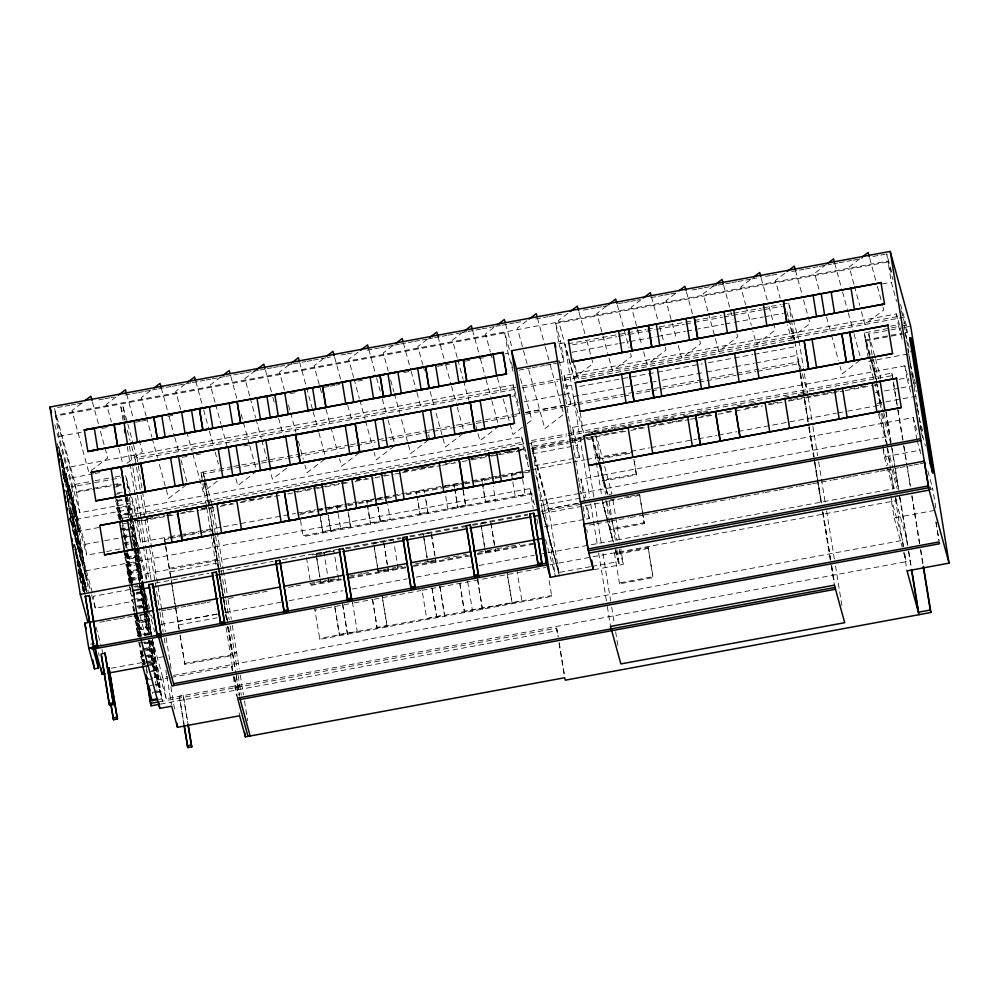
<?xml version="1.0" encoding="UTF-8"?>
<svg xmlns="http://www.w3.org/2000/svg" width="999" height="999" viewBox="0 0 999 999"><rect width="100%" height="100%" fill="white"/><g stroke="black" fill="none" stroke-linecap="round" stroke-linejoin="round"><path stroke-width="0.75" stroke-dasharray="5 3.75" d="M81.406 403.396L71.953 410.614L88.849 472.427L107.755 457.992L100.112 430.02M115.996 396.99L106.543 404.208L111.376 421.865M150.587 390.584L141.134 397.802L146.066 415.809M185.177 384.178L175.724 391.396L180.657 409.403M220.954 376.86L210.314 384.99L215.247 402.997M126.985 463.311L142.345 451.585L138.724 438.336M255.544 370.454L244.905 378.584L249.837 396.591M288.948 364.96L279.495 372.177L284.428 390.184M323.539 358.541L314.086 365.771L322.29 395.779M358.129 352.135L348.676 359.365L353.609 377.372M186.338 484.827L168.619 498.364L157.954 459.34M392.719 345.729L383.266 352.959L388.199 370.966M217.382 481.118L203.209 491.958L192.545 452.934M427.31 339.323L417.857 346.553L422.789 364.56M463.086 332.018L452.447 340.135L457.38 358.154M286.563 468.306L272.39 479.133L269.93 470.129M493.718 327.622L485.452 333.941L490.372 351.948M324.7 459.19L306.98 472.727L304.932 465.234M526.773 320.866L517.332 328.084L523.076 349.113M359.29 452.784L341.571 466.321L339.523 458.816M393.881 446.378L376.161 459.915L374.113 452.41M567.894 313.324L558.441 320.542L574.138 377.984L593.044 363.549L586.6 339.985M428.471 439.972L410.751 453.509L400.087 414.485M606.268 306.281L596.815 313.499L607.679 353.271M463.061 433.566L445.342 447.102L434.677 408.079M640.859 299.875L631.405 307.093L641.87 345.392M675.449 293.469L665.996 300.687L676.46 338.986M522.377 427.272L512.924 434.49L502.26 395.467M527.097 423.663L531.83 420.055L519.53 375.025M713.773 285.726L703.146 293.856L707.966 311.526M750.249 279.708L740.808 286.925L745.629 304.595M784.839 273.301L775.399 280.519L780.219 298.189M826.423 264.31L814.61 273.339L819.942 292.844M859.839 258.803L849.2 266.933L854.033 284.603M859.814 360.352L842.095 373.888L840.034 366.383M57.48 407.542L63.611 406.406M65.135 406.118L69.743 405.269M71.266 404.982L75.874 404.133M77.398 403.846L83.529 402.709M98.864 399.875L103.459 399.026M104.995 398.738L109.59 397.889M111.126 397.602L114.198 397.028M124.925 395.042L131.056 393.906M132.592 393.631L137.188 392.769M138.724 392.495L143.319 391.633M144.855 391.358L150.986 390.222M152.51 389.935L157.118 389.086M158.641 388.798L164.773 387.662M166.309 387.375L170.904 386.526M172.44 386.238L177.035 385.389M178.571 385.102L184.703 383.978M186.239 383.691L190.834 382.842M192.37 382.555L198.501 381.418M200.037 381.131L204.633 380.282M206.169 379.995L210.764 379.145M212.3 378.858L218.431 377.722M219.955 377.447L224.563 376.586M226.086 376.311L232.23 375.174M233.754 374.887L238.361 374.038M239.885 373.751L244.493 372.902M246.016 372.615L252.148 371.478M253.684 371.191L258.279 370.342M259.815 370.067L265.946 368.931M267.482 368.643L272.078 367.794M273.614 367.507L278.209 366.658M279.745 366.371L285.876 365.234M287.412 364.947L292.008 364.098M293.544 363.811L305.806 361.538M307.33 361.263L311.938 360.414M313.461 360.127L319.593 358.991M321.129 358.703L325.724 357.854M327.26 357.567L330.332 357.005M341.059 355.02L345.654 354.158M347.19 353.883L353.321 352.747M367.12 350.187L373.251 349.051M374.787 348.763L379.383 347.914M380.919 347.627L387.05 346.491M388.574 346.216L393.181 345.367M394.705 345.08L399.313 344.23M400.836 343.943L406.968 342.807M408.504 342.52L413.099 341.67M414.635 341.383L420.766 340.247M422.302 339.972L426.898 339.111M428.434 338.836L433.029 337.974M434.565 337.699L440.696 336.563M442.232 336.276L446.828 335.427M448.364 335.14L454.495 334.003M456.019 333.716L460.626 332.867M462.15 332.58L466.758 331.73M468.281 331.443L474.413 330.319M475.949 330.032L480.544 329.183M482.08 328.896L488.211 327.759M489.747 327.472L494.343 326.623M495.879 326.336L500.474 325.487M502.01 325.199L508.141 324.063M509.677 323.788L514.273 322.927M515.809 322.652L521.94 321.516M535.739 318.956L541.87 317.819M543.394 317.532L548.001 316.683M549.525 316.396L555.656 315.272M557.192 314.985L561.788 314.136M583.254 310.152L589.385 309.016M590.921 308.741L595.516 307.879M597.052 307.605L601.648 306.743M603.184 306.468L609.315 305.332M618.506 303.621L623.101 302.772M624.637 302.485L629.233 301.636M630.769 301.361L635.364 300.499M636.9 300.224L639.972 299.65M650.699 297.665L656.83 296.528M658.366 296.241L662.961 295.392M664.497 295.105L669.093 294.255M670.629 293.968L676.76 292.832M692.082 289.997L696.69 289.148M698.214 288.861L702.821 288.012M704.345 287.724L710.476 286.588M712.012 286.313L716.608 285.452M718.144 285.177L724.275 284.041M725.811 283.753L730.406 282.904M731.942 282.617L736.538 281.768M738.074 281.481L744.205 280.344M745.741 280.057L750.336 279.208M751.872 278.921L759.527 277.51M765.659 276.373L770.266 275.524M771.79 275.237L777.921 274.101M791.72 271.541L797.851 270.404M799.387 270.13L803.983 269.268M805.519 268.993L811.65 267.857M813.186 267.57L817.781 266.721M819.317 266.433L831.58 264.161M833.116 263.873L837.711 263.024M839.247 262.737L845.379 261.613M846.902 261.326L851.51 260.477M853.034 260.19L862.237 258.479M872.964 256.493L879.095 255.357M880.631 255.082L885.226 254.221M91.671 488.636L76.399 491.458L75.25 484.378L54.408 408.104L55.557 415.184L887.911 261.026L892.919 279.708M509.29 349.4L504.782 332.892L55.707 416.071L59.003 436.426L79.845 512.699L130.232 503.371L133.891 516.77M559.428 362.662L563.923 361.838L559.003 343.818L555.706 323.464L888.049 261.913L891.345 282.267L896.615 301.548M123.064 420.542L120.829 406.743L122.977 406.343L127.397 422.502M557.629 342.033L560.626 341.471L563.923 361.838M59.003 436.426L81.993 432.167M101.91 428.484L106.506 427.622M135.627 422.227L140.235 421.378M141.758 421.103L146.366 420.242M167.82 416.271L173.951 415.134M290.434 393.556L295.03 392.707M324.151 387.312L328.746 386.463M330.282 386.176L334.877 385.327M336.413 385.04L339.485 384.478M357.867 381.069L362.475 380.219M403.858 372.552L409.99 371.416M437.574 366.308L443.706 365.172M445.242 364.885L449.837 364.036M465.159 361.201L469.755 360.352M478.958 358.641L483.553 357.792M505.007 353.821L508.079 353.246L512.999 371.266M559.003 343.818L566.658 342.395M882.154 283.966L891.345 282.267M60.19 456.543L59.74 450.574L62.225 459.577L66.995 486.126L61.701 459.677M64.798 481.793L63.561 477.297L64.548 477.11L65.797 481.618L64.798 481.793L59.74 450.574L58.754 450.761L74.8 509.527L75.799 509.34L79.358 531.381L78.372 531.555L62.313 472.789L63.312 472.614L64.036 477.21M518.993 370.154L524.987 369.043M526.485 368.768L530.968 367.932M532.467 367.657L538.461 366.546M539.959 366.271L544.455 365.434M545.953 365.159L551.947 364.048M553.446 363.773L557.929 362.937M59.99 455.257L60.989 455.082L65.772 481.618M61.226 459.765L62.225 459.577M62.937 464.173L69.505 498.901L70.504 498.726L66.933 476.685L65.934 473.089L64.947 473.264L69.505 498.901M518.131 402.922L513.199 384.915L64.123 468.081L84.965 544.355L86.726 555.182L105.045 551.785M525.874 412.637L570.804 404.32L565.884 386.301L564.135 375.474L896.478 313.923L901.747 333.204M515.859 387.25L136.938 457.442L165.347 631.643M521.99 386.113L899.375 316.221M131.668 446.416L135.277 459.64L516.346 389.061M522.477 387.924L557.767 381.381M563.898 380.244L902.934 317.457L903.933 323.614M65.934 476.873L66.933 476.685M93.469 473.801L65.884 478.908L86.726 555.182M95.005 473.514L99.6 472.664M182.367 457.342L186.963 456.481M196.154 454.782L200.762 453.933M243.669 445.979L248.264 445.129M511.888 396.303L514.96 395.729L519.88 413.748L519.005 408.341M565.884 386.301L573.538 384.89M890.571 326.161L898.226 324.75L902.684 341.071M876.935 382.317L865.371 340.01L864.222 332.929L900.224 326.261M901.722 325.986L906.218 325.15L907.367 332.23L902.871 333.067M872.065 354.845L868.68 333.991L903.183 327.61M904.682 327.322L910.676 326.211M75.25 484.378L93.581 480.981M95.105 480.706L113.424 477.31M114.96 477.023L122.59 475.611M75.449 516.733L69.331 485.701L74.463 516.908L75.449 516.733L71.891 494.692L70.642 490.184L69.655 490.372L74.463 516.908M524.113 401.81L563.061 394.605M564.56 394.318L569.055 393.494L570.804 404.32M54.795 424.787L71.778 486.913L121.129 477.772M865.371 340.01L901.36 333.341M868.343 358.341L865.509 340.896L904.507 333.666M93.194 488.349L111.526 484.952M113.049 484.665L120.679 483.254M65.872 494.143L66.858 493.956L72.19 526.873L67.27 495.454M55.557 415.184L76.548 492.345L94.868 488.948M96.391 488.661L114.723 485.277M116.246 484.99L123.876 483.578M116.234 485.976L121.89 484.927M68.519 495.304L69.505 495.117L70.504 498.726M70.892 494.88L71.891 494.692M113.536 487.387L122.04 485.814M206.468 506.243L200.999 472.477L232.292 466.683M233.828 466.396L239.972 465.259M241.508 464.972L259.915 461.563M261.451 461.276L299.812 454.183M301.336 453.896L348.901 445.079M350.437 444.805L359.64 443.094M361.176 442.807L387.262 437.974M388.798 437.699L427.16 430.594M428.696 430.307L434.827 429.17M436.363 428.883L454.77 425.474M456.306 425.187L470.117 422.627M476.261 421.491L483.928 420.079M485.464 419.792L513.074 414.672M514.61 414.398L519.218 413.536M525.349 412.4L704.869 379.158M711.013 378.022L798.463 361.813L800.199 371.291M68.094 498.464L82.18 551.91L86.763 580.232L71.691 526.972M266.546 462.225L203.634 473.876L204.882 481.555M268.082 461.95L286.488 458.541M288.024 458.254L375.487 442.058M381.618 440.921L423.052 433.241M424.575 432.954L481.356 422.44M482.879 422.165L510.501 417.045M512.037 416.758L519.705 415.334M525.849 414.198L562.674 407.38M564.21 407.105L576.485 404.82M578.009 404.545L622.514 396.303M624.038 396.016L630.182 394.88M636.313 393.743L650.124 391.183M651.66 390.896L697.689 382.38M699.225 382.093L705.369 380.956M706.892 380.669L736.051 375.274M737.587 374.987L755.993 371.578M757.529 371.291L798.963 363.624M117.37 493.056L123.039 492.007M114.685 494.468L123.189 492.894M73.576 505.019L74.563 504.832L75.799 509.34M72.403 507.829L74.138 512.237L73.227 512.412M138.611 546.94L125.749 499.712L115.834 501.548L115.684 500.661L125.612 498.826M907.804 354.021L868.805 361.251L873.988 380.219M82.28 561.913L77.697 533.591L76.698 533.766L81.294 562.087L82.28 561.913L81.294 558.304L80.307 558.491L74.251 520.979L71.791 511.975L70.792 512.15L75.387 540.484L76.374 540.297L78.834 549.3L73.014 516.471L72.028 516.658L76.611 544.979L77.61 544.792M74.138 512.237L69.331 485.701M119.755 518.781L116.833 507.742L126.748 505.906L136.813 543.056L133.978 543.581M116.983 508.628L126.898 506.793M525.711 451.848L521.615 436.838L72.54 520.017L92.557 593.294M576.411 457.979L579.408 457.417L574.487 439.41L572.539 427.397L904.882 365.846L908.94 380.681M128.047 513.873L118.119 515.709L117.982 514.822L127.897 512.986L137.163 547.24M120.667 519.13L120.167 516.058L132.08 513.848L133.067 519.992M903.009 440.172L891.882 373.127L879.982 375.324L880.481 378.409M131.743 497.377L136.226 513.748L523.826 441.97M531.48 440.547L566.72 434.016M568.244 433.741L876.185 376.698L876.647 379.533M523.726 443.881L120.842 518.493L120.167 516.058M531.381 442.457L566.608 435.926M568.144 435.651L892.544 375.562M77.135 527.06L78.134 526.873L79.358 531.381M75.712 530.169L76.711 529.982L77.697 533.591M99.001 527.472L74.475 532.017L91.234 593.331M134.253 520.941L138.849 520.092M148.052 518.394L152.647 517.532M201.698 508.454L206.293 507.604M249.201 499.65L253.808 498.801M356.493 479.782L361.089 478.933M404.008 470.979L408.603 470.129M417.807 468.431L422.402 467.569M423.938 467.295L428.534 466.446M471.453 458.491L476.048 457.642M485.239 455.931L489.835 455.082M505.169 452.247L509.765 451.398M520.491 449.413L523.563 448.838L528.483 466.858L527.747 462.35M574.487 439.41L582.142 437.987M899.175 379.27L906.83 377.847L911.7 395.654M137.363 520.829L164.947 515.721M166.471 515.447L171.066 514.585M181.793 512.599L184.865 512.037M186.388 511.75L192.52 510.614M201.711 508.916L212.437 506.93M221.628 505.232L232.355 503.246M241.546 501.535L272.19 495.866M293.631 491.895L305.894 489.622M307.417 489.335L312.013 488.486M313.549 488.199L319.68 487.062M321.203 486.788L339.598 483.379M341.121 483.091L347.252 481.955M356.443 480.257L367.17 478.271M380.956 475.711L387.088 474.587M403.933 471.466L434.577 465.784M445.304 463.798L454.495 462.1M468.281 459.54L486.663 456.143M488.199 455.856L494.33 454.72M495.854 454.433L508.116 452.16M509.652 451.885L515.771 450.749M517.307 450.462L524.962 449.051M532.629 447.627L567.869 441.096M569.393 440.821L581.655 438.549M583.179 438.261L589.31 437.125M590.846 436.838L603.096 434.577M604.632 434.29L609.228 433.441M610.764 433.154L623.014 430.881M633.741 428.896L636.8 428.334M638.336 428.047L642.931 427.197M653.658 425.212L656.718 424.637M658.254 424.363L670.504 422.09M672.04 421.803L676.635 420.954M678.171 420.666L684.303 419.53M701.148 416.408L704.208 415.846M705.744 415.559L710.339 414.71M725.661 411.875L731.792 410.739M745.579 408.179L757.829 405.919M768.556 403.933L771.615 403.359M773.151 403.072L777.746 402.222M788.473 400.237L791.533 399.675M793.069 399.388L805.331 397.115M806.855 396.84L811.45 395.979M812.986 395.704L825.236 393.431M826.772 393.144L839.035 390.871M849.749 388.886L858.94 387.187M860.476 386.9L866.608 385.764M123.451 523.651L129.121 522.602M130.12 491.421L125.649 475.049L126.786 482.13L137.512 521.715L178.871 514.06M180.407 513.773L198.789 510.364M200.324 510.089L214.111 507.529M220.242 506.393L234.028 503.846M240.16 502.709L281.518 495.042M287.65 493.906L295.304 492.495M296.84 492.207L315.222 488.798M316.758 488.523L348.926 482.567M355.057 481.431L373.439 478.022M374.975 477.734L382.629 476.323M384.165 476.036L393.356 474.338M394.892 474.05L401.011 472.914M402.547 472.627L440.846 465.534M442.382 465.247L460.764 461.85M462.3 461.563L469.955 460.139M471.491 459.865L489.872 456.456M491.408 456.168L497.539 455.032M499.063 454.757L525.112 449.925M531.243 448.801L571.066 441.421M572.602 441.133L584.865 438.861M586.388 438.586L629.283 430.631M630.819 430.357L649.2 426.948M650.736 426.66L689.035 419.568M690.571 419.28L696.69 418.144M698.226 417.869L716.608 414.46M718.144 414.173L762.574 405.944M768.706 404.807L782.492 402.26M788.611 401.123L843.768 390.909M845.304 390.621L872.876 385.514M874.412 385.239L877.472 384.665L880.768 405.02L845.529 411.551M203.858 482.954L211.638 511.413L213.786 511.013L223.164 568.968M120.28 528.983L125.949 527.934M120.417 529.87L127.497 528.558M532.529 453.733L577.459 445.417L579.408 457.417M130.12 528.796L124.45 529.845L124.6 530.731L130.257 529.682M131.543 528.533L134.365 528.009M131.681 529.42L134.515 528.896L131.743 518.743M875.436 392.632L878.433 392.07M884.44 390.959L899.437 388.186M900.936 387.912L912.936 385.689M124.251 535.539L127.085 535.014M121.566 536.95L127.235 535.901M84.965 544.355L103.297 540.971M104.82 540.684L123.139 537.287M124.675 537.012L130.782 535.876M132.305 535.589L135.352 535.027L137.113 545.854L146.466 580.094M132.68 535.614L135.514 535.089L125.549 498.439M122.427 525.324L125.737 537.812L131.406 536.763M132.83 536.5L135.664 535.976M75.474 552.135L74.962 549.013L75.961 548.863L80.682 578.071L79.683 578.221L83.242 591.221M534.477 465.746L574.912 458.254M125.399 542.619L128.234 542.095M877.184 403.459L916.183 396.228M85.077 594.13L84.128 590.646L83.129 590.834L76.935 552.435L75.936 552.622L80.669 581.83L81.668 581.643L78.958 573.663L84.128 592.569M125.549 543.506L128.384 542.981M67.507 500.149L82.18 551.91M133.829 542.694L136.663 542.17M134.303 518.256L140.809 542.07L168.381 536.962M169.917 536.688L179.108 534.977M180.644 534.702L295.542 513.411M297.078 513.136L315.459 509.727M316.995 509.44L323.114 508.304M324.65 508.029L343.032 504.62M344.568 504.333L382.867 497.24M384.403 496.965L470.192 481.068M471.728 480.781L490.109 477.385M491.645 477.097L497.764 475.961M499.3 475.674L529.945 470.005M531.468 469.717L571.303 462.337M572.839 462.062L585.089 459.79M586.625 459.503L629.52 451.56M631.056 451.273L649.437 447.864M650.973 447.589L696.927 439.073M698.463 438.786L716.845 435.389M718.381 435.102L736.763 431.693M738.298 431.418L836.338 413.249M837.874 412.974L844.005 411.838M123.714 533.291L126.885 544.892L132.555 543.843M319.068 509.59L323.027 508.853M326.998 508.116L344.006 504.97M367.157 503.708L366.683 500.774L373.763 499.45M376.598 498.926L386.526 497.09M416.758 494.517L416.283 491.583L424.225 490.109L424.575 491.408M444.068 486.438L460.601 483.379M482.242 482.392L481.768 479.458L490.272 477.884M522.639 479.445L525.124 494.542L515.209 496.378L511.525 473.938L521.441 472.102M179.133 629.595L164.41 538.648L182.268 535.339M183.754 535.064L201.611 531.755M203.097 531.48L212.025 529.832L218.019 566.171M300.786 513.386L318.331 510.139M319.792 509.865L322.727 509.328M328.521 508.254L346.191 504.982M347.714 504.695L356.868 503.009M358.391 502.722L395.716 495.804M397.227 495.529L400.262 494.967M406.318 493.843L463.174 483.316M464.697 483.029L493.469 477.709M494.98 477.422L501.036 476.298M502.547 476.024L529.882 470.954M599.537 461.088L599.063 458.141L632.667 451.923M164.41 538.648L164.66 539.547L169.118 538.723M170.604 538.449L179.533 536.8M181.019 536.525L198.876 533.216M200.374 532.942L212.275 530.731M299.575 514.56L315.659 511.588M317.12 511.313L324.712 509.902M327.36 509.415L346.428 505.881M347.964 505.606L357.118 503.908M358.641 503.621L376.96 500.224M378.371 499.962L392.932 497.265M406.568 494.742L441.396 488.299M444.418 487.737L463.424 484.215M464.935 483.928L474.026 482.255M475.536 481.968L493.706 478.608M495.229 478.321L501.286 477.197M502.797 476.923L520.379 473.663M524.575 472.889L530.132 471.865M629.857 453.384L599.313 459.041L599.063 458.141M106.568 551.51L124.9 548.114M134.053 546.416L137.113 545.854M78.397 561.625L79.396 561.438L80.345 564.922L84.828 592.594M80.345 564.922L79.358 565.109L83.591 591.246M143.257 586.813L134.927 556.356L125 558.191L124.863 557.305L134.778 555.469L141.521 580.132M127.847 553.821L129.033 558.166L138.961 556.331L129.046 520.067M126.798 550.349L129.183 559.053L139.098 557.217L136.726 548.513M84.366 593.081L80.919 571.753L529.994 488.573L534.502 505.082M584.378 500.474L580.918 479.145L913.261 417.594L917.731 433.903M130.906 582.679L126.011 564.385L135.926 562.549L140.684 579.957M126.149 565.272L136.076 563.436L140.834 580.844M81.843 574.238L82.842 574.05L87.038 591.308M127.01 553.646L130.182 565.247L140.11 563.411M126.761 553.084L130.332 566.133L140.247 564.298L130.195 527.147M320.254 516.933L322.627 531.618L350.412 526.473L350.761 527.772L348.151 511.613M367.395 505.169L370.254 522.802L390.197 519.53L387.712 504.433M416.995 495.991L419.855 513.611L427.797 512.15L428.146 513.449L425.761 498.751M463.224 490.309L465.846 506.468L465.497 505.169L447.739 508.866L445.129 492.707M482.48 483.866L485.327 501.486L495.254 499.65L495.604 500.949L493.231 486.263M532.067 493.256L302.897 535.701L303.147 536.6L532.317 494.155M636.488 474.862L636.238 473.963L602.634 480.182L602.884 481.081L636.488 474.862L634.103 460.164M130.07 582.504L127.16 571.465L137.075 569.63L140.247 581.231M127.298 572.352L137.213 570.516M125.924 552.909L131.481 573.214L141.396 571.378M84.066 582.367L85.065 582.192L86.551 591.408M169.218 568.331L216.833 559.515M139.023 548.426L145.941 573.738L533.541 501.948M539.66 500.811L579.495 493.431M581.031 493.144L885.901 436.688L887.437 446.153M139.56 581.942L138.362 577.597L128.446 579.432L128.297 578.546L138.224 576.71L140.996 586.863M85.302 586.875L86.289 586.688M169.793 571.878L217.407 563.061M125.337 553.296L132.48 579.408L142.395 577.572L132.879 542.757M125.087 552.734L132.617 580.294L142.545 578.458L134.216 547.989M540.909 505.482L585.839 497.152L580.918 479.145M133.629 586.488L137.874 585.701M139.298 585.439L143.544 584.652M155.345 583.141L208.966 573.214M218.157 571.503L273.314 561.288M282.505 559.59L337.662 549.375M345.317 547.952L400.474 537.737M409.665 536.038L464.81 525.824M472.477 524.4L527.634 514.185M541.421 511.638L579.72 504.545M135.19 587.112L143.694 585.539L134.428 551.286M316.021 553.908L333.991 550.998L309.19 555.594M373.564 543.256L393.406 539.572M423.164 534.065L431.106 532.592M480.706 523.401L485.651 553.034L480.706 523.401L490.634 521.565M346.016 548.776L401.123 538.561M410.264 536.875L465.072 526.723M472.689 525.312L527.497 515.159M610.526 499.775L615.109 498.938M624.275 497.24L628.858 496.391M630.381 496.103L634.964 495.254M636.488 494.967L639.547 494.405L642.444 511.7M130.02 589.497L93.382 596.278L95.317 608.291L131.968 601.498M137.662 588.086L142.245 587.237M316.87 555.119L321.341 554.295M639.797 495.304L606.193 501.535L605.943 500.624L610.776 529.857L644.38 523.626L642.694 513.199M136.413 592.544L140.659 591.758M136.189 593.306L144.693 591.733L141.92 581.58M136.339 594.193L144.843 592.619L143.644 588.274M883.079 449.338L884.29 456.843L920.291 450.174M133.154 599.525L141.658 597.951L144.83 609.552M137.55 599.625L141.808 598.838L144.98 610.439M137.338 600.387L145.842 598.813L142.27 585.764M137.475 601.273L145.979 599.7M544.368 526.81L584.802 519.318M586.301 519.043L589.298 518.493L587.075 504.77M140.959 636.775L132.892 606.868L142.807 605.032L150.886 634.927M137.288 606.967L142.957 605.918M138.486 607.467L146.99 605.894M138.624 608.354L147.128 606.78L140.384 582.117M589.023 525.137L595.154 524.013M596.69 523.726L608.953 521.453M610.476 521.166L628.87 517.757M630.406 517.482L642.669 515.209M644.205 514.922L662.599 511.513M664.123 511.226L676.385 508.966M677.921 508.678L696.315 505.269M697.851 504.982L710.114 502.709M711.65 502.435L730.044 499.025M731.568 498.738L743.83 496.466M745.366 496.191L763.76 492.782M765.296 492.495L777.559 490.222M779.083 489.935L797.477 486.538M799.013 486.251L811.275 483.978M812.811 483.691L831.205 480.282M832.741 480.007L845.004 477.734M846.528 477.447L851.123 476.598M852.659 476.311L864.922 474.038M866.458 473.763L878.72 471.491M880.256 471.203L884.852 470.354M886.388 470.067L898.65 467.794M900.174 467.507L912.437 465.234M913.973 464.96L918.568 464.11M920.104 463.823L923.176 463.249M99.9 622.265L104.495 621.415M106.031 621.128L112.163 619.992M113.699 619.705L118.294 618.856M119.83 618.581L125.961 617.444M127.497 617.157L132.093 616.308M133.629 616.021L138.224 615.172M139.76 614.885L145.891 613.748M161.214 610.913L165.809 610.052M167.345 609.777L171.94 608.928M173.476 608.641L179.608 607.504M181.144 607.217L185.739 606.368M187.275 606.081L193.406 604.944M194.93 604.67L199.538 603.808M201.061 603.533L205.669 602.672M207.193 602.397L210.265 601.823M228.659 598.413L233.254 597.564M242.457 595.866L247.053 595.017M248.589 594.73L253.184 593.881M254.72 593.593L260.851 592.457M262.375 592.17L266.983 591.321M288.436 587.35L294.568 586.213M296.104 585.926L300.699 585.077M309.89 583.366L314.498 582.517M316.021 582.242L328.284 579.969M329.82 579.682L334.415 578.833M349.75 575.986L362.013 573.713M363.549 573.438L371.203 572.015M377.335 570.879L381.943 570.029M383.466 569.742L395.729 567.469M397.265 567.195L404.932 565.771M415.659 563.786L429.458 561.226M430.981 560.938L438.648 559.527M444.78 558.391L461.638 555.269M463.174 554.982L466.246 554.42M478.509 552.147L495.367 549.025M496.903 548.738L509.165 546.465M510.689 546.178L519.892 544.48M139.773 615.434L148.277 613.861L141.933 590.646M329.97 580.494L338.574 579.32L333.878 550.599M374.288 547.727L378.146 571.578L398.102 568.294L393.643 541.071M485.289 551.735L495.217 549.887L495.566 551.186L494.842 546.715M306.456 557.629L310.801 584.465L341.583 578.771M349.101 577.372L405.719 566.883M413.324 565.471L468.131 555.332M477.272 553.633L533.603 543.194M644.38 523.626L644.13 522.727L610.539 528.958L610.776 529.857M341.833 579.67L311.039 585.364L310.801 584.465M349.35 578.271L405.956 567.794M413.574 566.383L469.905 555.943M477.522 554.532L533.853 544.105M149.213 634.59L145.242 620.079L135.327 621.915L135.177 621.028L145.105 619.193L149.063 633.703M137.775 616.096L139.361 621.902L149.276 620.054L140.559 588.136M137.525 615.521L139.498 622.777L149.425 620.941L146.653 610.789M138.449 636.251L136.326 628.109L146.254 626.273L148.626 634.977M136.476 628.995L146.391 627.16M160.477 624.525L217.158 614.023M224.812 612.612L281.506 602.11M289.161 600.686L342.782 590.759M351.973 589.06L407.13 578.846M416.321 577.135L471.478 566.92M479.133 565.509L534.29 555.294M541.945 553.871L546.54 553.021M548.076 552.734L894.305 488.611L888.323 466.72M177.822 621.44L217.994 613.998M150.424 627.135L140.509 628.983L140.647 629.857L150.574 628.021L146.066 611.176M178.396 624.987L217.083 617.819M147.402 633.354L137.475 635.189L137.625 636.076L147.54 634.24L140.397 590.122M90.422 644.093L94.393 643.356M929.719 489.348L932.729 488.798L936.175 510.127L894.18 517.907L891.22 499.625M144.493 635.526L151.573 634.215L145.23 611.013M550.012 564.735L896.253 500.611L895.766 497.614M619.517 583.841L614.547 553.733L648.151 547.514L653.121 577.622L619.517 583.841L619.28 582.941L652.884 576.723L653.121 577.622M325.287 608.254L315.06 610.152L314.81 609.253L319.792 639.36L551.735 596.403L548.738 577.946M326.76 607.979L352.759 603.171M354.27 602.884L372.377 599.537M373.888 599.25L420.691 590.584M422.202 590.309L514.585 573.189M517.42 572.664L545.516 567.469M648.401 548.414L614.797 554.632L614.547 553.733M140.185 642.894L148.689 641.321L158.616 677.684L148.676 679.42L148.539 678.546L152.785 677.759M144.218 642.881L152.722 641.296M144.356 643.756L152.859 642.182M142.607 648.826L149.688 647.514L159.74 684.665L155.494 685.451M142.745 649.712L149.838 648.401M146.778 649.7L153.871 648.376M145.504 650.836L154.008 649.263L151.636 640.559M150.986 655.481L141.059 657.317L140.921 656.43L143.756 655.906M145.167 655.644L150.837 654.595L160.889 691.745L152.385 693.331M147.927 656.78L155.02 655.456L151.049 640.958M148.077 657.654L155.157 656.343L150.799 640.384M163.661 656.63L151.761 658.828L157.105 691.87M111.326 668.231L155.607 660.027L166.184 698.738L906.143 561.688L904.657 552.534M144.892 662.986L142.058 663.511L142.208 664.397L152.123 662.562L162.038 698.825L159.203 699.35M146.316 662.724L151.985 661.675L161.9 697.951M150.487 663.598L156.156 662.537M149.213 664.735L156.306 663.423L149.962 640.209M149.45 665.484L153.371 664.76L147.303 642.507M339.273 634.377L339.635 635.676L334.54 605.182L339.273 634.377L357.242 631.468L352.397 601.873M372.49 599.725L376.973 627.397L386.9 625.561L387.25 626.86L382.167 596.353L386.9 625.561M440.059 587L444.792 616.208L444.43 614.909L426.685 618.606L421.853 589.01M459.79 583.566L464.273 611.226L521.903 600.973L517.057 571.366M184.615 663.448L232.243 654.632L232.492 655.531L184.865 664.347L180.132 635.714M151.636 670.679L157.305 669.617M145.804 665.659L147.527 672.339L157.455 670.504L149.126 640.047M154.208 677.497L158.454 676.698L148.539 640.434M152.148 638.686L162.725 677.397L167.32 676.548M173.451 675.411L902.684 540.347L903.67 546.441M156.656 680.107L168.007 677.996M170.941 677.459L231.606 666.221L232.755 670.441M149.675 685.626L153.933 684.839M155.345 684.577L159.603 683.778M152.248 692.444L156.493 691.658M157.917 691.395L160.752 690.871M183.928 724.762L179.308 696.228L183.279 695.491L187.899 722.826M159.44 701.748L556.605 628.184L558.254 636.625M160.377 704.133L557.28 630.619M567.932 343.781L626.198 333.054M627.734 332.779L646.128 329.383M647.664 329.108L653.796 327.972M659.927 326.848L721.253 315.547M727.384 314.423L731.98 313.574M733.516 313.286L761.113 308.204M762.649 307.929L781.043 304.533M782.579 304.258L788.711 303.122L792.831 318.132M572.402 344.855L616.808 336.675M618.331 336.401L627.522 334.702M629.045 334.428L655.082 329.633M656.618 329.345L684.178 324.275M685.701 323.988L722.452 317.22M723.988 316.933L762.262 309.89M763.798 309.603L782.167 306.218M572.015 352.222L617.944 343.756M619.48 343.481L628.671 341.783M630.194 341.508L656.231 336.713M657.754 336.426L685.326 331.356M686.85 331.069L723.601 324.3M725.137 324.013L732.791 322.602M734.315 322.327L763.411 316.97M764.947 316.683L783.316 313.299M793.019 339.86L578.646 379.345L572.976 358.691M579.795 386.426L656.355 372.327M657.891 372.04L702.297 363.861M708.416 362.737L732.916 358.229M734.452 357.942L752.821 354.558M754.357 354.283L795.691 346.665M656.118 381.318L573.326 396.566L583.216 432.592M662.25 380.194L705.182 372.29M706.705 372.003L734.302 366.92M735.838 366.645L754.233 363.249M755.768 362.974L797.165 355.344L807.055 391.371M527.547 443.906L531.518 443.181L548.101 505.694L559.49 576.023L542.907 513.511L531.518 443.181M591.396 432.192L595.367 431.468M588.236 433.254L592.832 432.405M594.368 432.117L600.499 430.994M602.035 430.706L606.63 429.857M608.166 429.582L612.762 428.733M614.298 428.446L620.429 427.322M621.965 427.035L626.56 426.198M628.096 425.911L631.156 425.349M649.562 421.953L654.158 421.103M655.694 420.829L660.289 419.98M661.825 419.692L667.956 418.569M669.492 418.281L674.088 417.445M683.291 415.746L687.886 414.897M697.09 413.199L701.685 412.362M703.221 412.075L707.816 411.226M736.95 405.856L741.545 405.02M750.749 403.321L755.344 402.472M784.477 397.103L789.073 396.266M798.276 394.568L802.871 393.718M804.407 393.431L807.467 392.869L803.483 368.294M549.175 512.287L531.693 446.303L567.619 439.71M569.118 439.435L582.592 436.963M532.267 449.837L568.194 443.244M569.692 442.969L581.668 440.771M587.662 439.672L592.145 438.848L598.988 464.135M535.839 475.162L544.13 506.418L548.101 505.694M609.303 494.455L611.95 493.968L596.553 435.926M578.533 503.259L548.601 508.753L531.693 446.303M558.691 573.039L542.02 510.027L577.946 503.434M542.594 513.561L609.053 501.298M590.359 566.708L558.916 572.477L542.02 510.027M591.858 566.433L618.806 561.488L615.584 549.587M593.93 569.705L623.339 564.298L620.866 549.013M59.74 450.574L58.754 446.978L60.415 457.255M62.325 469.006L77.635 526.96M793.243 319.643L798.601 339.148M786.85 311.563L794.542 339.585M787.999 318.644L793.668 339.285M573.314 362.824L577.772 379.058M574.762 380.382L564.872 344.355L589.71 497.689M891.62 271.74L886.762 253.946L887.911 261.026M900.549 304.383L906.218 325.15M901.423 310.864L907.979 336.026M905.531 334.19L910.401 351.985M910.264 364.36L913.91 377.709M914.31 379.195L915.534 383.641M911.612 373.701L916.47 391.508M919.08 417.769L922.726 431.118M920.204 426.81L925.474 446.091M869.717 258.379L875.748 280.469M877.359 286.363L882.592 305.507M882.991 306.98L883.803 309.927L864.897 324.363L861.275 311.114M927.859 470.991L932.729 488.798M917.132 440.409L921.59 456.718M868.68 333.991L875.136 357.617M875.461 358.803L880.643 377.772M854.432 286.076L859.664 305.219M873.276 359.278L878.508 378.471M864.222 332.929L871.003 357.729M871.403 359.19L876.185 376.698M865.509 340.896L869.505 355.482M869.892 356.943L876.273 380.294M878.084 392.008L883.316 411.188M883.728 412.674L889.372 433.341M874.387 381.68L880.768 405.02M880.144 404.795L880.956 407.754M882.567 413.661L891.046 444.655M878.72 410.414L885.901 436.688M878.483 413.948L886.45 443.131M887.487 448.064L892.731 467.245M893.131 468.731L897.976 486.438M888.748 457.904L890.359 463.811M891.982 469.717L897.227 488.911M899.237 496.291L900.049 499.238M834.739 263.399L842.12 290.409M842.532 291.908L847.864 311.426M848.276 312.924L853.608 332.442M854.02 333.941L860.988 359.453M882.741 446.291L887.924 465.259M884.29 456.843L886.687 465.596M887.087 467.057L893.456 490.397M895.454 497.689L896.253 500.611M906.518 539.16L895.216 497.827L903.108 546.54M890.721 496.578L902.684 540.347M894.18 517.907L902.159 547.09M903.745 552.922L906.143 561.688M826.51 316.858L831.018 333.366M831.43 334.865L838.398 360.389M795.504 270.504L801.947 294.068M803.546 299.95L809.989 323.526L791.096 337.962L787.474 324.7M761.313 278.384L767.357 300.474M768.955 306.356L775.399 329.932L756.505 344.368L752.884 331.106M746.041 306.069L751.273 325.224M723.651 285.302L732.904 319.18M736.937 333.903L737.737 336.85L718.843 351.286L708.378 312.999M686.5 292.145L692.544 314.235M699.787 340.746L700.586 343.693L681.693 358.129L678.071 344.88M651.51 297.078L657.954 320.642M659.565 326.536L664.797 345.679M665.197 347.153L665.996 350.1L647.102 364.535L643.481 351.286M617.32 304.957L628.995 347.664M630.606 353.559L631.405 356.506L612.512 370.941L608.079 354.745M578.958 312L584.989 334.091M555.706 323.464L560.626 341.471M564.135 375.474L569.055 393.494M572.539 427.397L577.459 445.417M537.462 318.144L544.842 345.179M545.254 346.678L549.762 363.199M550.174 364.697L563.723 414.248L544.817 428.696L528.409 368.631M585.601 504.982L589.298 518.493M523.476 350.612L527.996 367.132M505.581 324.001L512.137 348.014M490.784 353.446L492.007 357.954M497.34 377.46L501.86 393.968M551.735 596.403L551.485 595.491L319.543 638.461L319.792 639.36M472.577 330.207L479.97 357.217M480.369 358.716L485.701 378.234M486.113 379.732L491.446 399.238M491.858 400.749L498.826 426.261L479.932 440.696L475.824 425.686M457.779 359.652L463.111 379.158M463.524 380.669L468.856 400.174M481.768 479.458L482.117 480.756M485.327 501.486L485.689 502.784L482.592 483.691M437.987 336.613L445.379 363.624M445.779 365.122L451.111 384.64M451.523 386.138L456.855 405.656M457.267 407.155L464.235 432.667M423.189 366.059L424.425 370.567M430.169 391.571L434.265 406.581M454.345 485.901L453.983 484.602L454.458 487.537M482.13 607.929L482.492 609.228L477.759 580.019M403.396 343.019L410.789 370.03M411.188 371.528L416.521 391.046M416.933 392.545L421.453 409.053M428.421 434.565L429.645 439.073M472.215 609.765L472.564 611.063L467.482 580.556M464.273 611.226L464.635 612.524L459.902 583.329M390.659 379.97L393.931 391.983M394.343 393.481L399.675 412.987M416.283 491.583L416.645 492.882M419.855 513.611L420.204 514.91L417.832 500.224M368.806 349.425L376.198 376.436M376.598 377.934L380.706 392.944M382.342 398.951L387.674 418.469M388.087 419.967L395.055 445.479M436.501 616.371L436.85 617.669L432.117 588.473M354.008 378.871L359.34 398.389M359.752 399.887L365.085 419.393M365.497 420.891L372.465 446.416M334.628 357.33L340.784 379.845M347.752 405.357L352.272 421.865M388.074 569.742L388.424 571.041L387.699 566.558M366.683 500.774L367.033 502.072M370.254 522.802L370.604 524.1L367.507 505.007M378.146 571.578L378.509 572.877L377.784 568.406M325.986 409.29L330.494 425.799M330.906 427.297L337.874 452.822M376.973 627.397L377.335 628.696L372.602 599.487M299.625 362.237L312.749 410.264M313.162 411.763L318.494 431.281M318.906 432.779L325.874 458.291M337.275 507.579L336.925 506.281L340.846 529.62L340.484 528.321M330.569 530.157L330.919 531.456L328.309 515.297M288.524 405.194L290.16 411.201M290.572 412.699L295.904 432.205M298.364 441.208L303.284 459.228M322.627 531.618L322.989 532.917L320.367 516.758M347.215 632.916L347.565 634.215L342.832 605.007M324.313 553.733L323.963 552.435L327.822 576.286M265.447 370.142L272.427 395.654M272.827 397.165L274.887 404.67M278.571 418.169L283.903 437.687M250.237 398.089L255.569 417.607M255.981 419.105L261.313 438.611M261.726 440.122L267.058 459.627M230.856 376.548L237.013 399.063M241.109 414.073L249.313 444.093M249.725 445.591L256.693 471.103L237.799 485.551L235.339 476.535M215.647 404.495L220.979 424.013M221.391 425.512L227.135 446.528M195.854 381.456L203.247 408.466M203.646 409.977L208.978 429.483M209.39 430.981L214.723 450.499M215.135 451.998L218.419 464.011M205.594 481.068L203.147 472.077L204.133 478.221M206.006 482.567L212.15 505.019M212.55 506.518L213.786 511.013M200.999 472.477L203.446 481.468M186.801 431.918L192.133 451.423M161.264 387.862L168.656 414.885M169.056 416.383L174.388 435.889M174.8 437.387L179.321 453.896M180.956 459.902L187.512 483.916M234.678 677.472L238.574 694.817M146.466 417.307L151.798 436.825M152.21 438.324L157.542 457.829M126.661 394.18L133.092 417.732M127.797 423.976L133.017 443.081M133.416 444.543L137.425 459.24M120.829 406.743L124.838 421.441M127.248 430.257L130.057 440.534M118.619 448.364L123.039 464.547M127.323 496.441L132.08 513.848M126.623 497.152L132.18 517.47M125.799 496.978L131.344 517.295M179.308 696.228L183.941 723.563M129.982 523.851L136.326 547.065M131.743 535.676L141.259 570.491L131.331 572.327L131.481 573.214M132.28 538.011L141.471 571.865M143.769 586.95L149.875 609.278M151.498 615.234L152.31 618.219M92.47 402.06L98.501 424.138M141.221 582.292L142.42 586.65M142.807 588.099L148.564 609.378M148.963 610.864L154.658 631.705M141.396 588.311L147.34 610.077M116.958 499.55L122.515 519.867M116.708 498.988L122.253 519.305M139.373 583.791L140.16 586.688M115.085 495.916L124.6 530.731M139.91 586.126L146.254 609.34M140.559 590.147L145.717 609.003M147.303 614.81L150.075 624.962M140.522 590.871L145.667 609.727M115.684 500.661L120.842 519.517M116.833 507.742L120.005 519.343M122.377 528.046L126.885 544.892M145.379 611.888L151.324 633.653M142.233 601.485L145.404 613.099M145.804 614.547L152.148 637.762M117.982 514.822L119.318 520.054M123.526 535.127L127.098 548.189M124.675 542.207L125.474 545.117M143.956 612.112L150.05 634.765M124.825 543.094L126.411 548.901M124.513 553.121L132.83 583.591M123.864 551.111L132.58 583.029M124.863 557.305L131.993 583.416M126.011 564.385L131.156 583.241M139.997 615.809L145.267 635.089M127.16 571.465L130.332 583.066M128.297 578.546L129.633 583.778M129.845 587.075L132.218 595.779M129.595 586.513L132.368 596.665M133.766 604.308L130.594 592.707L130.744 593.593M136.688 615.359L140.647 629.857M141.658 636.063L131.743 599.787L131.88 600.674M132.892 606.868L134.078 611.226M134.478 612.674L141.209 637.337M134.041 613.948L140.384 637.162M135.177 621.028L139.548 636.987M136.326 628.109L138.711 636.813M139.46 642.444L145.404 664.21M138.624 642.27L144.718 664.922M146.154 669.842L147.09 673.626M143.731 663.86L139.773 649.35L143.881 664.747M140.921 656.43L143.044 664.572M62.2 459.577L63.424 464.085M57.355 443.743L58.479 447.902M59.241 450.661L74.063 504.932L78.372 531.555M66.858 493.956L65.884 490.359L66.608 494.83M91.646 594.83L95.317 608.291M72.677 526.785L70.467 518.681L69.48 518.868L70.13 521.266M69.868 518.406L86.763 580.232M76.935 552.435L74.725 544.368L80.195 578.159M74.226 544.455L86.901 590.809M74.962 549.013L86.401 590.896M80.919 571.753L86.226 591.196M96.041 627.085L101.349 646.528M591.982 436.8L598.413 460.589M598.826 462.075L607.679 494.792M599.4 465.621L607.042 493.868M601.898 499.038L613.573 542.157M602.472 502.572L612.936 541.233L602.784 502.522M615.347 550.162L619.38 565.034L616.895 549.737M592.582 436.663L598.901 460.477M600.486 466.421L607.979 494.705M606.755 501.785L611.5 519.655M611.888 521.141L617.032 540.484M619.392 549.413L623.339 564.298M615.421 550.149L619.38 565.034M545.654 539.535L555.519 576.748L544.13 506.418M904.182 325.15L905.181 331.306M905.431 332.854L906.43 339.011M906.68 340.547L907.666 346.703M907.916 348.239L910.164 362.1M910.414 363.636L911.413 369.792M911.662 371.328L912.661 377.485M912.911 379.033L913.91 385.189M914.16 386.725L915.146 392.882M915.396 394.418L916.395 400.587M916.645 402.122L917.644 408.279M917.894 409.815L918.893 415.971M919.142 417.507L920.141 423.676M920.391 425.212L921.39 431.368M921.64 432.904L922.626 439.061M930.356 486.788L930.856 489.86M936.1 522.19L939.085 540.659M907.929 349.525L908.428 352.597M908.678 354.133L909.677 360.289M909.927 361.838L910.676 366.458M916.657 403.396L917.157 406.481M917.407 408.017L918.156 412.637M935.851 521.928L938.848 540.397M896.478 313.923L898.226 324.75M904.882 365.846L906.83 377.847M913.261 417.594L916.72 438.923M904.008 446.328L907.005 464.785M907.254 466.321L910.489 486.326M911.987 495.554L919.704 543.244M920.703 549.4L923.438 566.321M891.882 373.127L897.614 408.504M897.864 410.04L902.596 439.273M903.596 445.429L910.314 486.963M911.812 496.191L919.542 543.881M920.541 550.037L923.026 565.422M886.125 411.613L891.108 442.382M892.107 448.526L895.092 466.995M895.341 468.531L898.838 490.072M900.074 497.764L907.804 545.442M908.803 551.598L911.538 568.518M885.963 412.25L890.758 441.87M891.445 446.128L898.438 489.285M899.587 496.391L907.629 546.091M908.491 551.336L911.2 568.081M872.302 356.331L880.643 407.829M881.605 413.761L894.093 490.909M904.058 552.435L907.055 570.904M799.013 340.659L803.246 366.758M808.216 397.465L812.686 425.05M812.924 426.585L817.644 455.694M818.631 461.825L825.336 503.184M826.573 510.851L834.515 559.877M835.514 566.008L842.207 607.38M800.449 372.827L804.183 395.854M804.432 397.39L808.903 425.012M809.153 426.548L814.622 460.314M814.872 461.85L821.578 503.284M823.076 512.499L830.781 560.077M831.767 566.221L834.502 583.104M798.463 361.813L799.462 367.957M800.449 374.101L808.166 421.678M809.153 427.822L813.873 456.98M814.123 458.516L821.34 503.021M822.826 512.237L830.531 559.815M831.53 565.946L834.265 582.829M788.711 303.122L791.196 318.481M791.445 320.017L794.68 339.985M794.929 341.521L799.899 372.202M800.137 373.726L808.578 425.824M808.828 427.36L813.548 456.468M814.535 462.599L821.24 503.958M822.477 511.625L830.918 563.723M831.156 565.247L834.39 585.164M633.853 459.265L636.238 473.963M639.547 494.405L644.13 522.727M648.151 547.514L652.884 576.723M612.949 500.087L619.63 541.371M608.978 500.824L615.659 542.095M596.116 436.051L600.574 463.573M600.811 465.097L605.519 494.143M599.775 462.549L602.884 481.081M592.145 436.775L601.798 496.403M591.77 436.488L592.145 438.848M580.157 412.599L583.391 432.567M588.848 466.271L593.806 496.915M594.805 503.046L601.498 544.418M602.984 553.608L610.689 601.098M611.675 607.23L614.41 624.088M615.646 631.743L617.882 645.541M590.696 503.821L597.402 545.192M598.638 552.847L607.08 604.944M607.33 606.48L610.551 626.398M559.465 360.764L561.7 374.575M561.95 376.099L562.937 382.242M563.186 383.766L564.185 389.91M564.435 391.446L565.422 397.577M565.671 399.113L570.392 428.246M570.641 429.782L571.64 435.914M571.89 437.45L572.877 443.581M573.126 445.117L574.125 451.248M574.375 452.784L575.362 458.928M575.611 460.452L579.083 481.93M579.333 483.466L580.332 489.597M580.581 491.133L581.081 494.193M583.066 506.468L584.053 512.599M584.303 514.135L584.802 517.207M586.788 529.47L587.287 532.542M559.215 642.632L564.572 675.674M556.605 628.184L558.066 637.187M559.04 643.206L564.635 677.747M511.588 362.537L512.524 368.356M526.535 454.845L527.509 460.851M536.888 518.781L538.124 526.398M504.782 332.892L508.079 353.246M513.199 384.915L514.96 395.729M521.615 436.838L523.563 448.838M529.994 488.573L533.204 508.391M490.984 522.864L494.605 545.229M490.871 523.064L494.493 545.417M463.111 490.472L465.497 505.169M477.41 578.721L482.242 608.316M454.82 488.836L457.904 507.929L454.695 489.011M431.456 533.891L435.077 556.256M435.327 557.742L436.051 562.212L435.689 560.914L427.759 562.387L428.109 563.686L427.385 559.215M424.225 490.109L424.7 493.044M425.649 498.926L427.797 512.15M431.343 534.09L434.727 554.957M439.71 585.701L444.43 614.909M423.526 535.364L427.147 557.717M423.888 538.536L427.035 557.917M431.88 587.562L436.613 616.77M377.897 506.68L380.532 522.265L377.797 506.281M383.841 542.707L387.462 565.072M383.728 542.907L387.1 563.773M373.913 544.555L377.535 566.908M348.027 511.788L350.412 526.473M328.184 515.459L330.681 530.556M342.482 603.708L347.315 633.316M328.172 577.584L328.896 582.055L328.546 580.756L320.604 582.23L320.966 583.528L320.242 579.058M316.383 555.207L320.005 577.572M316.745 558.379L319.643 576.273M300.524 520.442L303.147 536.6M223.414 570.491L227.859 597.939M228.109 599.462L231.318 619.293M232.305 625.386L239.298 668.968M240.284 675.062L243.494 694.867M244.48 700.961L247.677 720.754M211.638 511.413L215.334 534.29M215.584 535.814L221.016 569.368M221.266 570.891L225.712 598.339M225.961 599.862L229.171 619.692M230.157 625.786L237.15 669.367M238.137 675.449L241.333 695.254M205.132 483.091L208.853 506.118M209.103 507.642L223.776 598.201M224.026 599.737L227.497 621.228M228.496 627.36L235.951 673.413M236.201 674.949L239.435 694.892M204.383 479.757L208.117 502.772M208.366 504.308L227.26 620.953M228.247 627.097L235.215 670.079M236.201 676.211L239.435 696.166M218.257 567.707L222.752 595.441M223.002 596.977L226.748 620.092M227.747 626.248L232.492 655.531M212.025 529.832L219.118 573.576M219.268 574.512L222.765 596.103M223.002 597.602L226.761 620.779M227.747 626.897L232.243 654.632M206.718 507.779L216.408 567.632M226.099 627.497L233.067 670.466M234.053 676.61L237.537 698.101M231.606 666.221L232.33 670.729M233.304 676.735L236.463 696.266M239.136 712.786L239.623 715.784M164.66 539.547L165.397 544.168M165.647 545.716L170.891 578.071M171.141 579.607L171.89 584.228M172.14 585.776L175.637 607.342M175.886 608.878L179.133 628.908M180.12 635.077L184.865 664.347M183.279 695.491L187.65 722.527M166.109 637.537L171.341 669.867M135.277 459.64L136.276 465.796M136.526 467.332L140.759 493.506M141.009 495.042L144.755 518.131M145.005 519.667L149.488 547.377M149.738 548.913L154.97 581.243M155.22 582.779L159.715 610.489M159.965 612.037L163.199 632.042M164.198 638.199L165.447 645.891M170.891 686.75L175.025 712.275M122.977 406.343L125.212 420.142M129.433 446.191L132.655 466.121M132.904 467.644L137.125 493.706M137.375 495.229L141.096 518.219M141.346 519.755L145.817 547.34M146.054 548.876L151.024 579.52M165.846 670.142L166.583 674.65M166.821 676.148L171.441 704.695M127.285 446.59L138.948 518.618M139.198 520.154L148.876 579.919M136.226 513.748L136.676 516.583M137.512 521.715L140.809 542.07M145.941 573.738L146.816 579.145M162.725 677.397L166.184 698.738M133.279 521.303L151.686 634.914M152.397 639.298L162.425 701.186L152.51 664.922L148.526 640.347M126.935 483.004L128.347 491.733M129.283 497.552L130.232 503.371M144.256 589.947L145.717 598.95M152.397 640.209L155.607 660.027M125.399 497.539L128.671 517.757M133.641 548.389L140.322 589.672M125.599 536.925L125.737 537.812M129.033 558.166L129.183 559.053M130.182 565.247L130.332 566.133M132.48 579.408L132.617 580.294M139.361 621.902L139.498 622.777M147.39 671.465L147.527 672.339M137.25 616.121L140.647 637.15M126.561 553.808L131.281 582.991M136.513 615.234L139.985 636.738M142.233 650.549L144.468 664.372M126.136 552.909L131.119 583.616M136.339 615.871L139.823 637.362M142.058 651.186L144.293 665.009M76.548 492.345L79.845 512.699M102.01 649.55L102.497 652.597M71.778 486.913L88.686 591.333M98.639 652.759L99.138 655.831M74.563 504.832L78.134 526.873M81.681 552.01L86.276 580.332M76.711 529.982L81.294 558.304M85.827 589.984L83.829 577.659L82.83 577.834L84.828 590.134M82.842 574.05L85.577 590.958M65.934 473.089L69.505 495.117M71.791 511.975L77.11 544.892M79.396 561.438L84.128 590.646M60.652 458.728L62.088 467.544M66.846 496.316L67.807 502.285M68.781 508.241L70.717 520.879M61.139 462.425L63.087 474.363M75.699 553.633L76.723 559.827M76.948 561.313L77.959 567.507M78.197 569.005L79.183 575.149M236.576 652.21L234.428 652.609L234.603 653.246L236.751 652.846L236.576 652.21M512.25 603.708L507.142 573.214L512.25 603.708"/><path stroke-width="1.5" d="M84.952 400.686L90.859 396.178L92.07 400.587M118.357 395.179L125.449 389.772L126.249 392.707M154.133 387.874L160.04 383.366L161.264 387.862M187.537 382.367L194.63 376.948L195.454 379.957M223.314 375.062L229.221 370.542L230.045 373.551M256.718 369.555L263.811 364.136L265.035 368.643M291.308 363.149L298.401 357.729L299.225 360.739M327.085 355.844L332.992 351.323L334.215 355.831M360.489 350.337L367.582 344.917L368.406 347.927M396.266 343.032L402.172 338.511L402.997 341.521M429.67 337.525L436.763 332.105L437.987 336.613M464.26 331.119L471.353 325.699L472.177 328.708M497.265 324.912L504.345 319.493L505.169 322.502M529.145 319.056L536.226 313.649L537.05 316.646M570.254 311.526L577.347 306.106L578.558 310.527M608.628 304.483L615.709 299.063L616.92 303.484M643.219 298.077L650.299 292.657L651.111 295.604M678.983 290.759L684.889 286.251L686.101 290.672M716.133 283.928L722.04 279.408L723.251 283.828M753.795 276.998L759.702 272.49L760.913 276.91M787.212 271.491L794.292 266.084L795.104 269.031M827.609 263.411L833.516 258.891L834.327 261.9M862.199 257.005L868.106 252.485L869.305 256.905M87.937 622.34L80.295 594.38L49.95 407.043L890.234 251.411L910.676 326.211L949.05 563.124L907.055 570.904L919.018 614.672M84.303 429.845L94.343 428.459L97.777 449.7L87.862 451.536L84.303 429.845L502.959 352.31L506.53 374.001L496.491 375.387M153.596 610.426L84.715 623.189L88.724 647.964L93.182 649.038L546.89 564.997L511.55 350.711L554.545 342.757L555.769 347.252M568.431 340.184L881.056 282.754L568.431 340.184L571.99 361.875L884.502 303.996L880.931 282.305M84.366 430.07L493.106 354.37L496.615 375.836M114.186 424.787L134.028 421.116L137.462 442.357L117.62 446.029L114.061 424.338L117.62 446.029M322.527 386.201L304.545 389.061L308.104 410.751L325.974 407.442L322.477 385.976L325.974 407.442M503.096 352.759L493.044 354.146M511.55 350.711L516.471 368.731L557.979 361.039M506.53 374.001L87.862 451.536M87.8 451.311L496.553 375.612M157.305 438.636L165.235 437.175L161.813 416.009L153.746 417.02L157.318 438.673L153.821 417.207M185.102 433.529L212.874 428.384L209.378 406.918L181.593 412.063L185.04 433.304M232.58 424.263L240.659 423.239L237.15 401.773M260.502 419.568L288.274 414.423L284.777 392.957L256.993 398.102L260.439 419.343M345.804 403.771L353.746 402.297L350.174 380.607L342.245 382.08L345.679 403.321M373.589 398.613L401.373 393.469L397.864 372.003L370.092 377.147L373.526 398.389M421.203 389.797L439.073 386.488L435.564 365.022L417.632 368.107L421.079 389.348M463.349 359.877L466.833 381.356L458.778 382.367M91.184 472.327L509.902 395.017L91.184 472.327L95.829 500.874L514.485 423.339L509.84 394.792M575.312 382.667L887.936 325.237L575.312 382.667L580.019 411.438L892.532 353.559L887.811 324.787M140.909 463.598L111.089 468.881L115.734 497.427L145.492 491.92L140.784 463.149L145.492 491.92M295.667 434.927L355.194 423.901L359.79 452.222L300.262 463.249L295.542 434.478L300.262 463.249M909.714 338.037L910.701 337.849L913.411 347.752L933.628 472.552L932.629 472.739L929.932 462.824L909.714 338.037L912.424 347.939L932.629 472.739M912.424 347.939L913.411 347.752M175.262 486.401L183.192 484.94L178.484 456.168L170.542 457.629L175.137 485.951M222.877 477.584L240.734 474.275L236.026 445.504L218.232 449.038L222.814 477.36M260.577 470.604L290.334 465.084L285.627 436.313L255.931 442.058L260.514 470.379M379.62 448.551L387.562 447.077L382.854 418.306L374.912 419.78L379.495 448.101M427.247 439.735L435.177 438.261L430.469 409.49L422.527 410.964L427.122 439.285M455.02 434.59L484.79 429.071L480.144 400.524L450.312 405.819L454.895 434.14M119.593 521.64L127.647 520.616L119.593 521.64L124.4 550.998L132.33 549.537L127.522 520.167M177.46 510.926L197.09 507.754L177.46 510.926L182.268 540.284L201.773 536.675L196.965 507.305M216.808 503.633L236.775 500.412L216.808 503.633L221.616 532.991L241.458 529.32L236.651 499.962M289.086 520.504L281.144 521.965L276.336 492.607L284.465 491.708M314.036 485.626L322.09 484.602L314.036 485.626L318.843 514.985L326.773 513.523L321.978 484.153M346.665 510.027L356.655 508.416L351.735 478.646L371.765 475.536M391.62 471.253L399.475 470.279L391.62 471.253L396.428 500.624L404.158 499.188L399.35 469.83M463.686 488.161L443.843 491.833L439.036 462.475L459.065 459.365M488.636 453.284L496.703 452.272L488.636 453.284L493.444 482.654L501.386 481.181L496.578 451.823M99.775 525.437L518.493 448.126L99.775 525.437L104.57 554.87L523.226 477.322L518.431 447.902M583.916 435.764L896.54 378.334L583.916 435.764L588.773 465.422L901.273 407.542L896.415 377.884M172.128 542.594L182.043 540.759L177.26 511.326L167.333 513.161L172.065 542.37M289.136 520.691L299.113 519.08L294.318 489.647L276.336 492.607M376.436 504.52L386.413 502.909L381.618 473.476L341.945 480.819L346.728 510.252M463.736 488.349L473.713 486.738L468.931 457.305L439.036 462.475M80.295 594.38L537.312 509.727M554.545 342.757L580.294 501.773L920.579 438.748L929.095 490.109L949.05 563.124M580.294 501.773L580.794 503.571L921.078 440.547M85.302 596.316L89.261 595.579L89.76 597.377L97.79 646.94L93.819 647.677L85.302 596.316L93.819 647.677M148.789 584.552L152.76 583.816L153.247 585.614L161.276 635.177L157.305 635.913L156.818 634.115L148.789 584.552L149.288 586.351M212.287 572.789L216.246 572.052L216.746 573.851L224.775 623.426L220.804 624.15L212.287 572.789L220.804 624.15M275.774 561.026L279.745 560.302L280.232 562.1L288.261 611.663L284.29 612.399L275.774 561.026L284.29 612.399M339.273 549.275L343.231 548.538L343.731 550.337L351.76 599.899L347.789 600.636L339.273 549.275L347.789 600.636M406.73 536.775L402.759 537.512L410.789 587.075L411.276 588.873L415.247 588.136L406.73 536.775L415.247 588.136M466.258 525.749L470.217 525.012L470.716 526.823L478.746 576.386L474.775 577.122L466.258 525.749L474.775 577.122M529.745 513.986L533.716 513.261L534.203 515.059L542.232 564.622L538.261 565.359L529.745 513.986L538.261 565.359M407.217 538.573L403.259 539.31L411.276 588.873M149.95 587.474L133.104 590.584L137 614.622M153.009 586.9L212.725 575.849M215.796 575.274L339.81 552.31M342.882 551.735L404.12 540.397M407.192 539.822L466.908 528.771M469.967 528.196L531.206 516.858M534.278 516.283L538.873 515.434M924.212 461.163L928.72 487.749L588.436 550.774L587.949 548.975L583.928 524.188L924.212 461.163L924.699 462.974M929.932 462.824L930.918 462.637L933.628 472.552M156.656 609.865L217.882 598.526M220.941 597.951L280.644 586.9M283.704 586.326L343.394 575.274M346.466 574.712L407.692 563.361M410.751 562.799L470.442 551.748M473.514 551.173L542.395 538.424L542.882 540.222M587.949 548.975L928.221 485.951M580.794 503.571L588.823 553.134L929.095 490.109M93.319 645.878L97.29 645.142L97.79 646.94M156.818 634.115L160.789 633.378L161.276 635.177M220.304 622.352L224.275 621.615L224.775 623.426M283.803 610.589L287.774 609.865L288.261 611.663M347.29 598.838L351.261 598.101L351.76 599.899M410.789 587.075L414.76 586.338M474.288 575.312L478.246 574.575L478.746 576.386M537.774 563.561L541.745 562.824L542.232 564.622M591.758 560.152L593.244 569.343L550.262 577.31L546.403 563.199L88.724 647.964L94.443 668.868L98.401 668.131L95.105 647.727M105.02 653.221L101.049 653.945L109.078 703.521L109.565 705.319L113.536 704.582L105.02 653.221L113.536 704.582M94.818 647.552L102.123 674.25L105.17 673.688M109.753 672.839L147.927 665.771M173.589 683.716L939.097 541.933L939.584 543.743L171.928 685.926L158.541 636.925M109.078 703.521L113.049 702.784M157.642 698.738L151.973 699.787L152.123 700.674L157.792 699.612M146.041 675.761L150.512 703.396L157.954 702.022M150.512 703.396L151.186 705.831L158.841 704.42M141.134 640.159L159.79 708.391L171.691 706.193L177.46 727.297L239.623 715.784L245.392 736.875L564.635 677.747L565.297 680.182L930.918 612.462L923.438 566.321M113.012 717.919L116.983 717.195L117.47 718.993L113.511 719.73L110.827 704.407M240.185 699.5L835.501 589.235L835.002 587.437L237.537 698.101L248.002 736.388M187.337 745.791L191.308 745.054L191.796 746.865L187.824 747.589L184.178 726.273M930.918 612.462L930.256 610.027L918.343 612.237L911.438 569.605M884.502 303.996L571.99 361.875M892.532 353.559L580.019 411.438M901.273 407.542L588.773 465.422M880.169 381.368L884.777 410.127M851.011 288.311L854.32 309.103M872.239 382.842L876.847 411.6M831.168 291.995L834.477 312.787M821.24 293.831L824.562 314.623M842.469 388.349L847.077 417.107M813.124 295.329L816.433 316.121M834.54 389.822L839.148 418.581M812.05 339.285L816.508 367.157M763.498 304.52L766.82 325.312M784.927 399.013L789.535 427.772M754.507 349.95L758.965 377.822M765.097 402.684L769.692 431.443M733.741 310.04L737.05 330.831M724.025 311.838L727.334 332.63M734.665 353.621L739.123 381.493M704.907 359.141L709.365 387.013M686.113 318.856L689.435 339.648M696.965 360.602L701.435 388.474M687.712 417.02L692.319 445.779M656.355 324.413L659.665 345.117M657.28 367.957L661.75 395.829M648.026 424.363L652.634 453.121M618.656 331.356L621.977 352.147M621.565 374.575L626.036 402.447M628.184 428.047L632.792 456.805M583.928 524.188L584.427 525.998M588.823 553.134L593.244 569.343M514.485 423.339L95.829 500.874M523.226 477.322L104.57 554.87M466.845 381.343L463.274 359.652L455.332 361.126L458.853 382.592M470.279 402.597L474.862 430.919L470.217 402.372M425.649 366.858L429.008 387.887M425.699 367.095L429.083 388.099M388.012 374.076L391.321 394.867M380.07 375.537L383.516 396.778L380.007 375.312M355.194 423.901L359.79 452.222M376.386 504.333L356.543 508.004M345.279 425.749L349.737 453.621M312.612 388.037L315.921 408.828M274.912 395.017L278.221 415.809M266.97 396.491L270.279 417.282M265.909 440.447L270.367 468.319M240.659 423.239L237.075 401.548L229.146 403.022L232.705 424.712M228.209 447.427L232.68 475.299M202.822 429.77L199.375 408.529L202.897 429.995M191.583 410.452L194.88 431.243M239.685 697.702L250.15 735.988M124.113 422.952L127.422 443.743M121.066 467.27L125.662 495.591L121.004 467.045M160.689 636.538L174.076 685.526M131.556 584.89L134.328 595.042M146.066 675.299L147.265 679.645M148.988 686.338L150.175 690.684M142.607 665.846L152.123 700.674M49.95 407.043L51.561 412.949M93.182 649.038L98.401 668.131M84.715 623.189L86.339 629.158M910.701 337.849L930.918 462.637M890.234 251.411L920.579 438.748M923.276 566.957L930.256 610.027M911.787 570.067L918.268 610.052M516.471 368.731L550.262 577.31M542.395 538.424L546.403 563.199M533.716 513.261L541.745 562.824M502.959 352.31L506.393 373.551M470.217 525.012L478.246 574.575M459.003 459.14L463.798 488.573M458.878 458.803L463.561 487.712M371.578 474.975L376.498 504.745M343.231 548.538L351.261 598.101M284.403 491.483L289.186 520.916M284.278 491.133L288.961 520.054M279.745 560.302L287.774 609.865M244.655 732.367L245.392 736.875M216.246 572.052L224.275 621.615M188.149 724.325L191.796 746.865M187.899 724.025L191.308 745.054M184.178 725.062L187.824 747.589M176.723 722.789L177.46 727.297M152.76 583.816L160.789 633.378M152.335 584.939L152.822 587.974M153.322 591.008L153.809 594.043M154.308 597.077L154.795 600.112M155.282 603.146L155.782 606.181M124.55 429.732L125.05 432.792M149.525 587.849L157.305 635.913M158.816 702.384L159.79 708.391M146.204 675.124L151.186 705.831M117.47 718.993L108.953 667.632L116.983 717.195M111.076 704.707L113.511 719.73M101.536 655.756L109.565 705.319M101.124 668.106L102.123 674.25M89.261 595.579L97.29 645.142M93.019 660.127L94.443 668.868M57.055 446.953L57.53 449.887M58.004 452.822L58.479 455.769M58.953 458.703L59.428 461.638M62.974 483.553L63.461 486.538M63.948 489.522L64.423 492.507M64.91 495.479L65.397 498.464M65.872 501.448L66.359 504.433M66.846 507.405L67.32 510.389M71.828 538.199L72.328 541.271M72.827 544.343L73.327 547.427M834.39 585.164L610.551 626.398L620.854 663.923L844.692 622.702L834.39 585.164M849.749 332.305L854.332 360.627L849.749 332.305M841.807 333.778L846.39 362.1L841.807 333.778M804.108 340.759L808.691 369.081L804.108 340.759M783.341 300.849L786.775 322.09L783.341 300.849M735.326 408.191L740.059 437.4L735.326 408.191M694.255 317.345L697.702 338.586L694.255 317.345M715.484 411.875L720.217 441.083L715.484 411.875M695.641 415.547L700.374 444.755L695.641 415.547M648.426 325.874L651.847 347.04L648.426 325.874M649.35 369.43L653.933 397.752L649.35 369.43M628.571 329.52L632.017 350.761L628.571 329.52M629.507 373.102L634.09 401.423L629.507 373.102"/></g></svg>
